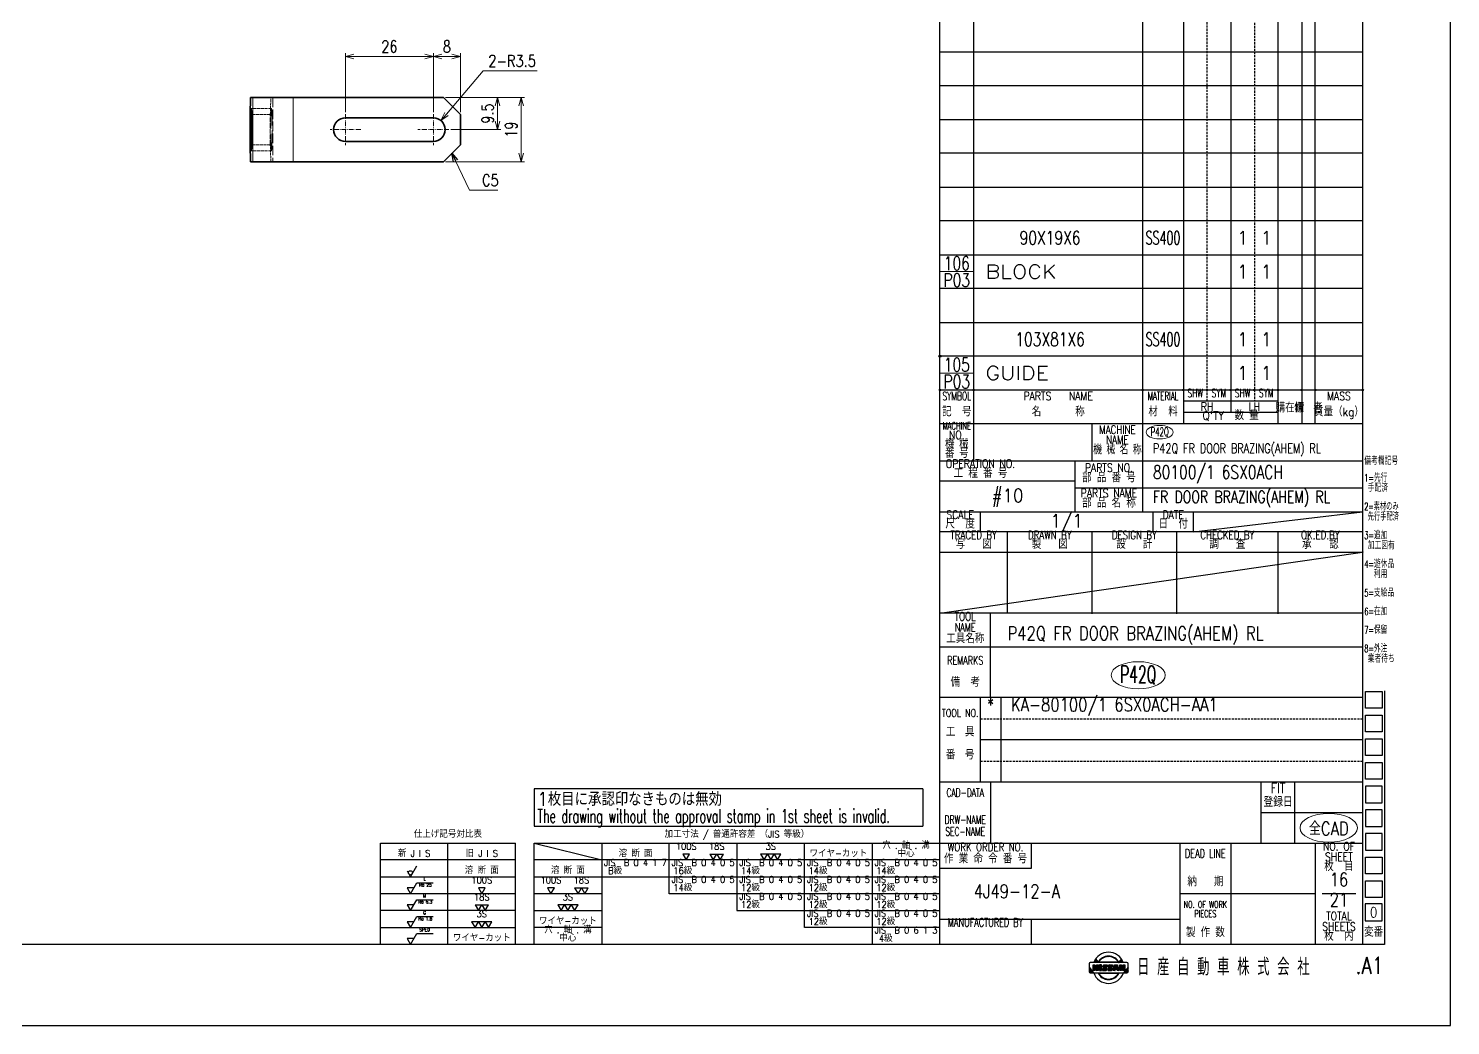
# Model space of a CAD drawing. Header units: millimetres. Extents: x -37676 to 104182, y -50696 to 34441.
# Drawn here: x -36297.2 to -35876.7, y 33320.6 to 33615.5 of the extents above; entities that cross this region are included whole.
import ezdxf
from ezdxf.enums import TextEntityAlignment as Align

# ---------------------------------------------------------------- set-up
doc = ezdxf.new("R2010")
doc.units = ezdxf.units.MM
doc.header["$LTSCALE"] = 0.5
for name, pattern in [('AM_ISO08W050x2', [9, 6, -0.75, 1.5, -0.75]), ('AM_ISO09W050', [22.5, 12, -1.5, 3, -1.5, 3, -1.5]), ('DASHDOT', [18.5, 12, -3, 0.5, -3]), ('DASHED', [15, 12, -3]), ('HIDDEN', [9.525, 6.35, -3.175])]:
    doc.linetypes.add(name, pattern=pattern)
doc.layers.add('\\M+1907D\\M+19867', color=3, linetype='Continuous')
doc.layers.add('\\M+1907D\\M+19867\\M+195E2\\M+18F95\\M+190FC', color=7, linetype='Continuous', plot=False)
for name, color, linetype, lineweight in [('CENTER', 2, 'AM_ISO09W050', 9), ('DIM', 7, 'Continuous', 9), ('DRAWING', 3, 'Continuous', 40), ('HIDDEN', 4, 'AM_ISO08W050x2', 9), ('LIST', 140, 'Continuous', 18)]:
    doc.layers.add(name, color=color, linetype=linetype, lineweight=lineweight)
doc.styles.add('DIM', font='romans.shx', dxfattribs={"width": 0.8, "bigfont": 'bigfont.shx'})
doc.styles.add('KAI', font='simplex.shx', dxfattribs={"width": 0.8, "bigfont": 'extfont.shx'})
doc.styles.add('KAI(\\M+18F63)', font='simplex.shx', dxfattribs={"width": 0.8, "bigfont": 'extfont.shx'})
doc.dimstyles.new('NISSAN1-1$0', dxfattribs={"dimtxt": 3.5, "dimasz": 2.5, "dimexe": 1, "dimexo": 0.625, "dimgap": 1.2, "dimtad": 3, "dimdsep": 46, "dimtxsty": 'DIM', "dimblk": 'OPEN30', "dimcen": 0, "dimclrd": 256, "dimclre": 256, "dimclrt": 140, "dimazin": 2, "dimtfac": 0.5, "dimtmove": 0, "dimatfit": 3, "dimldrblk": 'OPEN30', "dimfxl": 0, "dimtolj": 2, "dimlwd": 9, "dimlwe": 9, "dimarcsym": 0})
doc.dimstyles.new('NISSAN1-1$4', dxfattribs={"dimtxt": 3.5, "dimasz": 2.5, "dimexe": 1, "dimexo": 0.625, "dimgap": 1.2, "dimtad": 3, "dimtoh": 1, "dimdsep": 46, "dimtxsty": 'DIM', "dimblk": 'OPEN30', "dimcen": 0, "dimclrd": 256, "dimclre": 256, "dimclrt": 140, "dimazin": 2, "dimtfac": 0.5, "dimtofl": 0, "dimtmove": 0, "dimatfit": 3, "dimldrblk": 'OPEN30', "dimfxl": 0, "dimtolj": 2, "dimlwd": 9, "dimlwe": 9, "dimarcsym": 0})
doc.dimstyles.new('NISSAN1-1$7', dxfattribs={"dimtxt": 3.5, "dimasz": 2.5, "dimexe": 1, "dimexo": 0.625, "dimgap": 1.2, "dimtad": 3, "dimdsep": 46, "dimtxsty": 'DIM', "dimblk": 'OPEN30', "dimcen": -0.09, "dimclrd": 256, "dimclre": 256, "dimclrt": 140, "dimazin": 2, "dimtfac": 0.5, "dimtmove": 0, "dimatfit": 3, "dimldrblk": 'OPEN30', "dimfxl": 0, "dimtolj": 2, "dimlwd": 9, "dimlwe": 9, "dimarcsym": 0})
pattern_1 = [(45, (0, 5000), (-0.1122532, 0.1122532), [])]

# ---------------------------------------------------------------- blocks, each defined once
blk = doc.blocks.new('A$C06AF053D')
at = {"layer": 'Defpoints'}
for p, q in [((841, 0), (841, 594)), ((0, 0), (841, 0))]:
    blk.add_line(p, q, dxfattribs=at)
blk = doc.blocks.new('A1-1-1')
at = {"layer": '\\M+1907D\\M+19867'}
h = blk.add_hatch(dxfattribs=at)
h.set_pattern_fill('ANSI31', color=4, scale=0.05, style=0)
h.set_pattern_definition(pattern_1)
edge = h.paths.add_edge_path(flags=16)
edge.add_arc((739.87, 5017.09), 3.33, 29.6391, 150.3609)
edge.add_line((736.98, 5018.74), (742.76, 5018.74))
edge = h.paths.add_edge_path()
edge.add_line((745.32, 5018.64), (734.45, 5018.64))
edge.add_arc((739.87, 5017.09), 3.47, 26.4745, 153.5255)
h = blk.add_hatch(dxfattribs=at)
h.set_pattern_fill('ANSI31', color=4, scale=0.05, style=0)
h.set_pattern_definition(pattern_1)
h.paths.add_polyline_path([(735.86, 5016.91), (735.86, 5016.3), (735.32, 5016.3), (735.32, 5017.94), (735.79, 5017.94), (736.34, 5017.07), (736.34, 5017.94), (736.88, 5017.94), (736.88, 5016.3), (736.25, 5016.3)])
h = blk.add_hatch(dxfattribs=at)
h.set_pattern_fill('ANSI31', color=4, scale=0.05, style=0)
h.set_pattern_definition(pattern_1)
h.paths.add_polyline_path([(737.21, 5017.94), (737.21, 5016.3), (737.75, 5016.3), (737.75, 5017.94)])
h = blk.add_hatch(dxfattribs=at)
h.set_pattern_fill('ANSI31', color=4, scale=0.05, style=0)
h.set_pattern_definition(pattern_1)
edge = h.paths.add_edge_path()
edge.add_line((738.13, 5016.84), (738.76, 5016.84))
edge.add_arc((738.76, 5016.88), 0.045, 270, 430)
edge.add_line((738.78, 5016.92), (738.49, 5017.03))
edge.add_arc((738.6, 5017.48), 0.467, 103.6961, 256.3039, ccw=False)
edge.add_line((738.49, 5017.94), (739.42, 5017.94))
edge.add_line((739.42, 5017.94), (739.42, 5017.4))
edge.add_line((739.42, 5017.4), (738.78, 5017.4))
edge.add_arc((738.78, 5017.35), 0.045, 90, 250)
edge.add_line((738.77, 5017.31), (739.06, 5017.2))
edge.add_arc((738.95, 5016.75), 0.468, -75.718, 75.718, ccw=False)
edge.add_line((739.06, 5016.3), (738.13, 5016.3))
edge.add_line((738.13, 5016.3), (738.13, 5016.84))
h = blk.add_hatch(dxfattribs=at)
h.set_pattern_fill('ANSI31', color=4, scale=0.05, style=0)
h.set_pattern_definition(pattern_1)
edge = h.paths.add_edge_path()
edge.add_arc((740.4, 5017.35), 0.045, 90, 250)
edge.add_line((740.38, 5017.31), (740.68, 5017.2))
edge.add_arc((740.57, 5016.75), 0.468, -75.718, 75.718, ccw=False)
edge.add_line((740.68, 5016.3), (739.75, 5016.3))
edge.add_line((739.75, 5016.3), (739.75, 5016.84))
edge.add_line((739.75, 5016.84), (740.38, 5016.84))
edge.add_arc((740.38, 5016.88), 0.045, 270, 430)
edge.add_line((740.4, 5016.92), (740.11, 5017.03))
edge.add_arc((740.22, 5017.48), 0.467, 103.6961, 256.3039, ccw=False)
edge.add_line((740.11, 5017.94), (741.03, 5017.94))
edge.add_line((741.03, 5017.94), (741.03, 5017.4))
edge.add_line((741.03, 5017.4), (740.4, 5017.4))
h = blk.add_hatch(dxfattribs=at)
h.set_pattern_fill('ANSI31', color=4, scale=0.05, style=0)
h.set_pattern_definition(pattern_1)
h.paths.add_polyline_path([(742.07, 5017.37), (741.96, 5016.95), (742.19, 5016.95)], flags=16)
h.paths.add_polyline_path([(741.68, 5017.94), (742.47, 5017.94), (742.94, 5016.3), (742.38, 5016.3), (742.29, 5016.59), (741.86, 5016.59), (741.77, 5016.3), (741.21, 5016.3)])
h = blk.add_hatch(dxfattribs=at)
h.set_pattern_fill('ANSI31', color=4, scale=0.05, style=0)
h.set_pattern_definition(pattern_1)
h.paths.add_polyline_path([(743.16, 5016.3), (743.16, 5017.94), (743.61, 5017.94), (744.17, 5017.05), (744.17, 5017.94), (744.71, 5017.94), (744.71, 5016.3), (744.08, 5016.3), (743.7, 5016.91), (743.7, 5016.3)])
h = blk.add_hatch(dxfattribs=at)
h.set_pattern_fill('ANSI31', color=4, scale=0.05, style=0)
h.set_pattern_definition(pattern_1)
edge = h.paths.add_edge_path(flags=16)
edge.add_line((736.93, 5015.53), (742.81, 5015.53))
edge.add_arc((739.87, 5017.09), 3.33, 207.9407, 332.0593, ccw=False)
edge = h.paths.add_edge_path()
edge.add_arc((739.87, 5017.09), 3.47, 204.8894, 335.1106)
edge.add_line((734.45, 5015.63), (745.32, 5015.63))
for p, q in [((815, 5574), (815, 5024)), ((690, 5024), (690, 5488)), ((690, 5152), (815, 5152)), ((524.55, 5054), (564.55, 5054)), ((524.55, 5024), (524.55, 5054)), ((544.55, 5024), (544.55, 5054)), ((564.55, 5024), (564.55, 5054)), ((570, 5054), (690, 5054)), ((570, 5024), (570, 5054)), ((590, 5054), (590, 5024)), ((564.55, 5049), (524.55, 5049)), ((690, 5049), (570, 5049)), ((815, 5024), (25, 5024))]:
    blk.add_line(p, q, dxfattribs=at)
at = {"layer": '\\M+1907D\\M+19867', "color": 6}
for p, q in [((700, 5167), (700, 5488)), ((750, 5152), (750, 5488)), ((762, 5488), (762, 5178)), ((776, 5488), (776, 5181.4)), ((790, 5178), (790, 5488)), ((797, 5488), (797, 5178)), ((801, 5178), (801, 5488)), ((690, 5288), (815, 5288)), ((815, 5278), (690, 5278)), ((690, 5268), (815, 5268)), ((815, 5258), (690, 5258)), ((690, 5248), (815, 5248)), ((815, 5238), (690, 5238)), ((690, 5228), (815, 5228)), ((815, 5218), (690, 5218)), ((690, 5208), (815, 5208)), ((815, 5198), (690, 5198)), ((690, 5188), (815, 5188)), ((790, 5184.7), (762, 5184.7)), ((762, 5181.4), (790, 5181.4)), ((815, 5178), (690, 5178)), ((735, 5167), (735, 5178)), ((690, 5167), (815, 5167)), ((730, 5152), (730, 5167)), ((730, 5161), (690, 5161)), ((815, 5159), (730, 5159)), ((702, 5146), (702, 5152)), ((753, 5152), (753, 5146)), ((765, 5146), (765, 5152)), ((815, 5146), (690, 5146)), ((710, 5122), (710, 5146)), ((735, 5122), (735, 5146)), ((760, 5146), (760, 5122)), ((790, 5122), (790, 5146)), ((690, 5140), (815, 5140)), ((815, 5122), (690, 5122)), ((705, 5097), (705, 5122)), ((690, 5112), (815, 5112)), ((815, 5097), (690, 5097)), ((702, 5072), (702, 5097)), ((708, 5097), (708, 5072)), ((815.82, 5098.84), (820.82, 5098.84)), ((815.82, 5093.84), (815.82, 5098.84)), ((820.82, 5098.84), (820.82, 5093.84)), ((821.5, 5099), (821.5, 5024)), ((820.82, 5093.84), (815.82, 5093.84)), ((815.82, 5091.84), (820.82, 5091.84)), ((815.82, 5086.84), (815.82, 5091.84)), ((820.82, 5091.84), (820.82, 5086.84)), ((815, 5084.5), (702, 5084.5)), ((820.82, 5086.84), (815.82, 5086.84)), ((815.82, 5084.84), (820.82, 5084.84)), ((815.82, 5079.84), (815.82, 5084.84)), ((820.82, 5084.84), (820.82, 5079.84)), ((820.82, 5079.84), (815.82, 5079.84)), ((815.82, 5077.84), (820.82, 5077.84)), ((815.82, 5072.84), (815.82, 5077.84)), ((820.82, 5077.84), (820.82, 5072.84)), ((815, 5072), (690, 5072)), ((705, 5072), (705, 5054)), ((785, 5054), (785, 5072)), ((795, 5054), (795, 5072)), ((820.82, 5072.84), (815.82, 5072.84)), ((685, 5070), (570, 5070)), ((570, 5070), (570, 5059)), ((685, 5070), (685, 5059)), ((820.82, 5070.84), (815.82, 5070.84)), ((815.82, 5070.84), (815.82, 5065.84)), ((820.82, 5065.84), (820.82, 5070.84)), ((785, 5063), (815, 5063)), ((815.82, 5065.84), (820.82, 5065.84)), ((820.82, 5063.84), (815.82, 5063.84)), ((815.82, 5063.84), (815.82, 5058.84)), ((820.82, 5058.84), (820.82, 5063.84)), ((570, 5059), (685, 5059)), ((815.82, 5058.84), (820.82, 5058.84)), ((815.82, 5056.84), (815.82, 5051.84)), ((820.82, 5056.84), (815.82, 5056.84)), ((820.82, 5051.84), (820.82, 5056.84)), ((570, 5054), (590, 5049)), ((610, 5039), (610, 5054)), ((630, 5054), (630, 5034)), ((650, 5029), (650, 5054)), ((670, 5054), (670, 5024)), ((690, 5054), (801, 5054)), ((717, 5054), (717, 5046.5)), ((761, 5024), (761, 5054)), ((776, 5054), (776, 5024)), ((801, 5054), (801, 5024)), ((801, 5054), (815, 5054)), ((801, 5054), (815, 5054)), ((815.82, 5051.84), (820.82, 5051.84)), ((717, 5046.5), (690, 5046.5)), ((815.82, 5049.84), (820.82, 5049.84)), ((815.82, 5044.84), (815.82, 5049.84)), ((820.82, 5049.84), (820.82, 5044.84)), ((524.55, 5044), (564.55, 5044)), ((570, 5044), (690, 5044)), ((820.82, 5044.84), (815.82, 5044.84)), ((815.82, 5042.84), (820.82, 5042.84)), ((815.82, 5037.84), (815.82, 5042.84)), ((820.82, 5042.84), (820.82, 5037.84)), ((564.55, 5039), (524.55, 5039)), ((590, 5039), (570, 5039)), ((690, 5039), (610, 5039)), ((801, 5039), (761, 5039)), ((813, 5039), (803, 5039)), ((820.82, 5037.84), (815.82, 5037.84)), ((564.55, 5034), (524.55, 5034)), ((570, 5034), (590, 5034)), ((630, 5034), (690, 5034)), ((815.75, 5036), (815.75, 5031)), ((820.75, 5036), (815.75, 5036)), ((820.75, 5031), (820.75, 5036)), ((690, 5031.5), (761, 5031.5)), ((717, 5031.5), (717, 5024)), ((815.75, 5031), (820.75, 5031)), ((524.55, 5029), (564.55, 5029)), ((590, 5029), (570, 5029)), ((690, 5029), (650, 5029)), ((821.5, 5024), (815, 5024))]:
    blk.add_line(p, q, dxfattribs=at)
at = {"layer": '\\M+1907D\\M+19867', "color": 6, "linetype": 'HIDDEN', "ltscale": 0.2}
for p, q in [((769, 5184.7), (769, 5488)), ((783, 5488), (783, 5184.7)), ((702, 5090.75), (815, 5090.75)), ((702, 5078.25), (815, 5078.25))]:
    blk.add_line(p, q, dxfattribs=at)
at = {"layer": '\\M+1907D\\M+19867', "color": 9}
for p, q in [((765, 5146), (815, 5152)), ((690, 5122), (815, 5140))]:
    blk.add_line(p, q, dxfattribs=at)
at = {"layer": '\\M+1907D\\M+19867', "color": 4}
for p, q in [((616, 5050.73), (614, 5050.73)), ((614, 5050.73), (615, 5049)), ((615, 5049), (616, 5050.73)), ((622, 5050.73), (623, 5049)), ((622, 5050.73), (626, 5050.73)), ((623, 5049), (624, 5050.73)), ((624, 5050.73), (625, 5049)), ((625, 5049), (626, 5050.73)), ((643, 5050.73), (637, 5050.73)), ((637, 5050.73), (638, 5049)), ((638, 5049), (639, 5050.73)), ((639, 5050.73), (640, 5049)), ((640, 5049), (641, 5050.73)), ((641, 5050.73), (642, 5049)), ((642, 5049), (643, 5050.73)), ((533.45, 5044), (535.31, 5047.23)), ((532.45, 5045.73), (533.45, 5044)), ((533.45, 5039), (535.31, 5042.23)), ((535.31, 5042.23), (540.22, 5042.23)), ((532.45, 5040.73), (533.45, 5039)), ((534.45, 5040.73), (532.45, 5040.73)), ((553.55, 5040.73), (554.55, 5039)), ((555.55, 5040.73), (553.55, 5040.73)), ((554.55, 5039), (555.55, 5040.73)), ((574, 5040.73), (575, 5039)), ((576, 5040.73), (574, 5040.73)), ((575, 5039), (576, 5040.73)), ((582, 5040.73), (583, 5039)), ((582, 5040.73), (586, 5040.73)), ((583, 5039), (584, 5040.73)), ((584, 5040.73), (585, 5039)), ((585, 5039), (586, 5040.73)), ((532.45, 5035.73), (533.45, 5034)), ((534.45, 5035.73), (532.45, 5035.73)), ((533.45, 5034), (535.31, 5037.23)), ((535.31, 5037.23), (540.22, 5037.23)), ((552.55, 5035.73), (553.55, 5034)), ((552.55, 5035.73), (556.55, 5035.73)), ((553.55, 5034), (554.55, 5035.73)), ((554.55, 5035.73), (555.55, 5034)), ((555.55, 5034), (556.55, 5035.73)), ((583, 5035.73), (577, 5035.73)), ((577, 5035.73), (578, 5034)), ((578, 5034), (579, 5035.73)), ((579, 5035.73), (580, 5034)), ((580, 5034), (581, 5035.73)), ((581, 5035.73), (582, 5034)), ((582, 5034), (583, 5035.73)), ((532.45, 5030.73), (533.45, 5029)), ((534.45, 5030.73), (532.45, 5030.73)), ((533.45, 5029), (535.31, 5032.23)), ((535.31, 5032.23), (540.22, 5032.23)), ((557.55, 5030.73), (551.55, 5030.73)), ((551.55, 5030.73), (552.55, 5029)), ((552.55, 5029), (553.55, 5030.73)), ((553.55, 5030.73), (554.55, 5029)), ((554.55, 5029), (555.55, 5030.73)), ((555.55, 5030.73), (556.55, 5029)), ((556.55, 5029), (557.55, 5030.73)), ((532.45, 5025.73), (533.45, 5024)), ((534.45, 5025.73), (532.45, 5025.73)), ((533.45, 5024), (535.31, 5027.23)), ((535.31, 5027.23), (540.22, 5027.23)), ((734.11, 5018.29), (734.11, 5015.98)), ((734.11, 5017.25), (735.47, 5015.63)), ((734.11, 5016.94), (735.2, 5015.63)), ((734.11, 5016.63), (734.94, 5015.63)), ((745.32, 5018.64), (734.45, 5018.64)), ((735.32, 5016.3), (735.32, 5017.94)), ((735.32, 5017.94), (735.79, 5017.94)), ((735.65, 5018.99), (735.95, 5018.64)), ((735.75, 5019.19), (736.21, 5018.64)), ((735.79, 5017.94), (736.34, 5017.07)), ((735.85, 5019.38), (736.48, 5018.64)), ((736.25, 5016.3), (735.86, 5016.91)), ((735.86, 5016.91), (735.86, 5016.3)), ((735.96, 5019.56), (736.74, 5018.64)), ((736.06, 5019.71), (736.84, 5018.78)), ((736.34, 5017.07), (736.34, 5017.94)), ((736.34, 5017.94), (736.88, 5017.94)), ((736.88, 5017.94), (736.88, 5016.3)), ((742.76, 5018.74), (736.98, 5018.74)), ((737.75, 5017.94), (737.21, 5017.94)), ((737.21, 5017.94), (737.21, 5016.3)), ((737.75, 5016.3), (737.75, 5017.94)), ((738.13, 5016.84), (738.13, 5016.3)), ((738.13, 5016.84), (738.76, 5016.84)), ((738.49, 5017.94), (739.42, 5017.94)), ((738.78, 5016.92), (738.49, 5017.03)), ((738.77, 5017.31), (739.06, 5017.2)), ((739.42, 5017.4), (738.78, 5017.4)), ((739.42, 5017.94), (739.42, 5017.4)), ((739.75, 5016.84), (740.38, 5016.84)), ((739.75, 5016.84), (739.75, 5016.3)), ((740.11, 5017.94), (741.03, 5017.94)), ((740.4, 5016.92), (740.11, 5017.03)), ((740.38, 5017.31), (740.68, 5017.2)), ((741.03, 5017.4), (740.4, 5017.4)), ((741.03, 5017.94), (741.03, 5017.4)), ((741.21, 5016.3), (741.68, 5017.94)), ((741.68, 5017.94), (742.47, 5017.94)), ((741.86, 5016.59), (741.77, 5016.3)), ((742.29, 5016.59), (741.86, 5016.59)), ((742.07, 5017.37), (741.96, 5016.95)), ((741.96, 5016.95), (742.19, 5016.95)), ((742.19, 5016.95), (742.07, 5017.37)), ((742.38, 5016.3), (742.29, 5016.59)), ((742.47, 5017.94), (742.94, 5016.3)), ((743.72, 5019.71), (742.93, 5018.78)), ((743.81, 5019.56), (743.04, 5018.64)), ((743.16, 5017.94), (743.61, 5017.94)), ((743.16, 5016.3), (743.16, 5017.94)), ((743.92, 5019.38), (743.3, 5018.64)), ((744.03, 5019.19), (743.56, 5018.64)), ((743.61, 5017.94), (744.17, 5017.05)), ((744.08, 5016.3), (743.7, 5016.91)), ((743.7, 5016.91), (743.7, 5016.3)), ((744.12, 5018.99), (743.82, 5018.64)), ((744.17, 5017.05), (744.17, 5017.94)), ((744.17, 5017.94), (744.71, 5017.94)), ((745.67, 5017.25), (744.31, 5015.63)), ((745.67, 5016.94), (744.57, 5015.63)), ((744.71, 5017.94), (744.71, 5016.3)), ((745.67, 5016.63), (744.83, 5015.63)), ((745.67, 5015.98), (745.67, 5018.29)), ((734.11, 5016.32), (734.68, 5015.63)), ((734.11, 5016.01), (734.42, 5015.63)), ((734.45, 5015.63), (745.32, 5015.63)), ((735.86, 5016.3), (735.32, 5016.3)), ((736.88, 5016.3), (736.25, 5016.3)), ((736.93, 5015.53), (742.81, 5015.53)), ((737.21, 5016.3), (737.75, 5016.3)), ((738.13, 5016.3), (739.06, 5016.3)), ((739.75, 5016.3), (740.68, 5016.3)), ((741.77, 5016.3), (741.21, 5016.3)), ((742.94, 5016.3), (742.38, 5016.3)), ((743.7, 5016.3), (743.16, 5016.3)), ((744.71, 5016.3), (744.08, 5016.3)), ((745.67, 5016.32), (745.09, 5015.63)), ((745.67, 5016.01), (745.35, 5015.63))]:
    blk.add_line(p, q, dxfattribs=at)
blk.add_circle((533.45, 5045.2), 0.6, dxfattribs=at)
for centre, radius, start, end in [((739.87, 5017.09), 4.62, 19.533, 160.467), ((734.45, 5018.29), 0.347, 90, 180), ((739.87, 5017.09), 3.47, 26.4745, 153.5255), ((739.87, 5017.09), 3.33, 29.6391, 150.3609), ((738.6, 5017.48), 0.467, 103.6961, 256.3039), ((738.78, 5017.35), 0.045, 90, 250), ((738.76, 5016.88), 0.045, 270, 70), ((738.95, 5016.75), 0.468, 284.282, 75.718), ((740.22, 5017.48), 0.467, 103.6961, 256.3039), ((740.4, 5017.35), 0.045, 90, 250), ((740.38, 5016.88), 0.045, 270, 70), ((740.57, 5016.75), 0.468, 284.282, 75.718), ((745.32, 5018.29), 0.347, 0, 90), ((734.45, 5015.98), 0.347, 180, 270), ((739.87, 5017.09), 4.62, 198.4001, 341.5999), ((739.87, 5017.09), 3.47, 204.8894, 335.1106), ((739.87, 5017.09), 3.33, 207.9407, 332.0593), ((745.32, 5015.98), 0.347, 270, 0)]:
    blk.add_arc(centre, radius, start, end, dxfattribs=at)
at = {"layer": '\\M+1907D\\M+19867', "color": 4, "style": 'KAI'}
for s, height, width, p in [('SYMBOL', 2.5, 0.65, (695, 5184.2)), ('PARTS   NAME', 2.5, 0.8, (725, 5184.2)), ('MATERIAL', 2.5, 0.6, (756, 5184.2)), ('SHW', 2.5, 0.65, (765.5, 5185.1)), ('SYM', 2.5, 0.65, (772.5, 5185.1)), ('SHW', 2.5, 0.65, (779.5, 5185.1)), ('SYM', 2.5, 0.65, (786.5, 5185.1)), ('MASS', 2.5, 0.8, (808, 5184.2)), ('\\M+18B4C  \\M+18D86', 2.5, 0.9, (695, 5179.5)), ('\\M+196BC      \\M+18FCC', 2.5, 0.9, (725, 5179.5)), ('\\M+18DDE  \\M+197BF', 2.5, 0.9, (756, 5179.5)), ("Q'TY  \\M+19094 \\M+197CA", 2.5, 0.9, (776, 5178.4)), ('\\M+18EBF\\M+197CA\\M+18169kg\\M+1816A', 2.5, 0.9, (808, 5179.5)), ('MACHINE', 2.1, 0.7, (695, 5175.7)), ('MACHINE', 2.5, 0.75, (742.5, 5174.25)), ('\\M+18B40 \\M+18A42', 2.5, 0.8, (695, 5169.9)), ('NO.', 2.5, 0.8, (695, 5172.7)), ('NAME', 2.5, 0.75, (742.5, 5171.25)), ('\\M+194D4 \\M+18D86', 2.5, 0.8, (695, 5167.2)), ('\\M+18B40 \\M+18A42 \\M+196BC \\M+18FCC', 2.5, 0.75, (742.5, 5168.25)), ('OPERATION NO.', 2.5, 0.8, (702, 5164.2)), ('\\M+18D48 \\M+192F6 \\M+194D4 \\M+18D86', 2.5, 0.9, (702, 5161.3)), ('PARTS NO.', 2.5, 0.8, (740, 5163)), ('\\M+19594 \\M+19569 \\M+194D4 \\M+18D86', 2.5, 0.9, (740, 5160)), ('PARTS NAME', 2.5, 0.8, (740, 5155.5)), ('\\M+19594 \\M+19569 \\M+196BC \\M+18FCC', 2.5, 0.9, (740, 5152.5)), ('SCALE', 2.5, 0.8, (696, 5149.1)), ('DATE', 2.5, 0.8, (759, 5149.1)), ('\\M+18EDA  \\M+19378', 2.5, 0.9, (696, 5146.3)), ('\\M+193FA  \\M+19574', 2.5, 0.9, (759, 5146.3)), ('TRACED BY', 2.5, 0.75, (700, 5143.1)), ('\\M+18ECA   \\M+1907D', 2.5, 0.9, (700, 5140.3)), ('DRAWN BY', 2.5, 0.75, (722.5, 5143.1)), ('\\M+190BB   \\M+1907D', 2.5, 0.9, (722.5, 5140.3)), ('DESIGN BY', 2.5, 0.75, (747.5, 5143.1)), ('\\M+190DD   \\M+18C76', 2.5, 0.9, (747.5, 5140.3)), ('CHECKED BY', 2.5, 0.75, (775, 5143.1)), ('\\M+192B2   \\M+18DB8', 2.5, 0.9, (775, 5140.3)), ('OK.ED.BY', 2.5, 0.75, (802.5, 5143.1)), (' \\M+18FB3   \\M+19446 ', 2.5, 0.9, (802.5, 5140.3)), ('TOOL', 2.5, 0.75827, (697.5, 5119)), ('NAME', 2.5, 0.692741, (697.5, 5115.8)), ('\\M+18D48\\M+18BEF\\M+196BC\\M+18FCC', 2.5, 0.9, (697.5, 5112.4)), ('REMARKS', 2.5, 0.691521, (697.5, 5106)), ('\\M+194F5  \\M+18D6C', 2.5, 0.9, (697.5, 5099.5)), ('TOOL NO.', 2.3, 0.75, (696, 5090.6)), ('\\M+18D48\\M+18140\\M+18BEF', 2.5, 0.9, (696, 5084.8)), ('\\M+194D4\\M+18140\\M+18D86', 2.5, 0.9, (696, 5078)), ('FIT', 3, 0.8, (790, 5067.8)), ('CAD-DATA', 2.5, 0.65, (697.5, 5066.9)), ('\\M+1936F\\M+1985E\\M+193FA', 3, 0.8, (790, 5063.8)), ('DRW-NAME', 2.5, 0.65, (697.5, 5058.9)), ('SEC-NAME', 2.5, 0.65, (697.5, 5055.4)), ('\\M+18E64\\M+18FE3\\M+182B0\\M+18B4C\\M+18D86\\M+191CE\\M+194E4\\M+1955C', 2, 0.9, (544.52, 5055.01)), ('\\M+18C8A . \\M+18EB2 . \\M+18D61', 2, 0.9, (680, 5051.7)), ('\\M+19056 J I S', 2, 0.9, (534.55, 5049.3)), ('\\M+18B8C J I S', 2, 0.9, (554.55, 5049.3)), ('\\M+1976E \\M+19266 \\M+196CA', 2, 0.9, (600, 5049.3)), ('100S', 2, 0.9, (615, 5051.43)), ('18S', 2, 0.9, (624, 5051.43)), ('3S', 2, 0.9, (640, 5051.43)), ('\\M+1838F\\M+18343\\M+18384-\\M+1834A\\M+18362\\M+18367', 2, 0.9, (660, 5049.3)), ('\\M+19286\\M+19053', 2, 0.9, (680, 5049.3)), ('\\M+18DEC \\M+18BC6 \\M+196BD \\M+197DF \\M+194D4 \\M+18D86', 2.5, 0.9, (703.5, 5047.3)), ('WORK ORDER NO.', 2.5, 0.75, (703.5, 5050.8)), ('DEAD LINE', 2.5, 0.7, (768.5, 5048.9)), ('NO. OF', 2.5, 0.8, (808, 5051)), ('SHEET', 2.5, 0.8, (808, 5047.9)), ('\\M+1976E \\M+19266 \\M+196CA', 2, 0.9, (554.55, 5044.3)), ('\\M+1976E \\M+19266 \\M+196CA', 2, 0.9, (580, 5044.3)), ('JIS  B 0 4 1 7', 2, 0.9, (600, 5046.6)), ('B\\M+18B89', 2, 0.9, (594, 5044.2)), ('JIS  B 0 4 0 5', 2, 0.9, (620, 5046.6)), ('16\\M+18B89', 2, 0.9, (614, 5044.2)), ('JIS  B 0 4 0 5', 2, 0.9, (640, 5046.6)), ('14\\M+18B89', 2, 0.9, (634, 5044.2)), ('JIS  B 0 4 0 5', 2, 0.9, (660, 5046.6)), ('14\\M+18B89', 2, 0.9, (654, 5044.2)), ('JIS  B 0 4 0 5', 2, 0.9, (680, 5046.6)), ('14\\M+18B89', 2, 0.9, (674, 5044.2)), ('\\M+19687  \\M+196DA', 2.5, 0.9, (808, 5045)), ('Ra 25', 1, 0.9, (537.86, 5040.81)), ('L', 1, 0.9, (537.64, 5042.57)), ('100S', 2, 0.9, (554.55, 5041.43)), ('100S', 2, 0.9, (575, 5041.43)), ('18S', 2, 0.9, (584, 5041.43)), ('JIS  B 0 4 0 5', 2, 0.9, (620, 5041.6)), ('14\\M+18B89', 2, 0.9, (614, 5039.2)), ('JIS  B 0 4 0 5', 2, 0.9, (640, 5041.6)), ('12\\M+18B89', 2, 0.9, (634, 5039.2)), ('JIS  B 0 4 0 5', 2, 0.9, (660, 5041.6)), ('12\\M+18B89', 2, 0.9, (654, 5039.2)), ('JIS  B 0 4 0 5', 2, 0.9, (680, 5041.6)), ('12\\M+18B89', 2, 0.9, (674, 5039.2)), ('\\M+1945B   \\M+18AFA', 2.5, 0.9, (768.5, 5040.5)), ('M', 1, 0.9, (537.64, 5037.57)), ('18S', 2, 0.9, (554.55, 5036.43)), ('3S', 2, 0.9, (580, 5036.43)), ('JIS  B 0 4 0 5', 2, 0.9, (640, 5036.6)), ('JIS  B 0 4 0 5', 2, 0.9, (660, 5036.6)), ('JIS  B 0 4 0 5', 2, 0.9, (680, 5036.6)), ('Ra 6.3', 1, 0.9, (537.86, 5035.81)), ('G', 1, 0.9, (537.64, 5032.57)), ('3S', 2, 0.9, (554.55, 5031.43)), ('12\\M+18B89', 2, 0.9, (634, 5034.2)), ('JIS  B 0 4 0 5', 2, 0.9, (660, 5031.6)), ('12\\M+18B89', 2, 0.9, (654, 5034.2)), ('JIS  B 0 4 0 5', 2, 0.9, (680, 5031.6)), ('12\\M+18B89', 2, 0.9, (674, 5034.2)), ('NO. OF WORK', 2, 0.7, (768.5, 5034.2)), ('PIECES', 2, 0.7, (768.5, 5031.5)), ('TOTAL', 2.5, 0.8, (808, 5030.4)), ('Ra 1.6', 1, 0.9, (537.86, 5030.81)), ('\\M+1838F\\M+18343\\M+18384-\\M+1834A\\M+18362\\M+18367', 2, 0.9, (580, 5029.3)), ('\\M+18C8A . \\M+18EB2 . \\M+18D61', 2, 0.9, (580, 5026.7)), ('12\\M+18B89', 2, 0.9, (654, 5029.2)), ('JIS  B 0 6 1 3', 2, 0.9, (680, 5026.6)), ('12\\M+18B89', 2, 0.9, (674, 5029.2)), ('MANUFACTURED BY', 2.5, 0.7, (703.5, 5028.5)), ('SHEETS', 2.5, 0.8, (808, 5027.3)), ('SPED', 1, 0.9, (537.64, 5027.57)), ('\\M+1838F\\M+18343\\M+18384-\\M+1834A\\M+18362\\M+18367', 2, 0.9, (554.55, 5024.3)), ('\\M+19286\\M+19053', 2, 0.9, (580, 5024.3)), ('4\\M+18B89', 2, 0.9, (674, 5024.2)), ('\\M+190BB \\M+18DEC \\M+19094', 2.5, 0.9, (768.5, 5025.5)), ('\\M+19687  \\M+193E0', 2.5, 0.9, (808, 5024.4)), ('\\M+195CF\\M+194D4', 2.5, 0.9, (818.25, 5025.6))]:
    blk.add_text(s, height=height, dxfattribs=dict(at, width=width)).set_placement(p, align=Align.BOTTOM_CENTER)
at = {"layer": '\\M+1907D\\M+19867', "color": 4, "style": 'KAI(\\M+18F63)', "width": 0.9}
for s, p in [('\\M+18D77\\M+18DDD\\M+19557', (793.5, 5183)), ('\\M+194F5\\M+18140\\M+18D6C', (799, 5183))]:
    blk.add_text(s, height=2.5, dxfattribs=at).set_placement(p, align=Align.MIDDLE)
at = {"layer": '\\M+1907D\\M+19867', "color": 4, "style": 'KAI'}
for s, width, p in [('\\M+194F5\\M+18D6C\\M+19793\\M+18B4C\\M+18D86', 0.65, (815.5, 5167)), ('1=\\M+190E6\\M+18D73 ', 0.65, (815.5, 5162)), ('\\M+18EE8\\M+1947A\\M+18DCF', 0.65, (816.5, 5159)), ('2=\\M+19166\\M+18DDE\\M+182CC\\M+182DD', 0.6, (815.5, 5153.5)), ('\\M+190E6\\M+18D73\\M+18EE8\\M+1947A\\M+18DCF', 0.6, (816.5, 5150.5)), ('3=\\M+192C7\\M+189C1 ', 0.65, (815.5, 5145)), ('\\M+189C1\\M+18D48\\M+1907D\\M+1974C', 0.65, (816.5, 5142)), ('4=\\M+19756\\M+18B78\\M+19569', 0.65, (815.5, 5136.5)), ('\\M+19798\\M+19770', 0.65, (818.3, 5133.5)), ('5=\\M+18E78\\M+18B8B\\M+19569', 0.65, (815.5, 5128)), ('6=\\M+18DDD\\M+189C1 ', 0.65, (815.5, 5122.5)), ('7=\\M+195DB\\M+197AF ', 0.65, (815.5, 5117)), ('8=\\M+18A4F\\M+1928D ', 0.65, (815.5, 5111.5)), ('\\M+18BC6\\M+18ED2\\M+191D2\\M+182BF', 0.65, (816.5, 5108.5))]:
    blk.add_text(s, height=2.2, dxfattribs=dict(at, width=width)).set_placement(p, align=Align.MIDDLE_LEFT)
for s, width, p in [('1\\M+19687\\M+196DA\\M+182C9\\M+18FB3\\M+19446\\M+188F3\\M+182C8\\M+182AB\\M+182E0\\M+182CC\\M+182CD\\M+196B3\\M+18CF8', 0.9, (571, 5065)), ('The drawing without the approval stamp in 1st sheet is invalid.', 0.6, (571, 5060))]:
    blk.add_text(s, height=4, dxfattribs=dict(at, width=width)).set_placement(p)
at = {"layer": '\\M+1907D\\M+19867', "color": 4, "style": 'KAI', "width": 0.9}
blk.add_text('\\M+189C1\\M+18D48\\M+190A1\\M+19640 / \\M+19581\\M+192CA\\M+18B96\\M+19765\\M+18DB7 \\M+18169JIS \\M+19399\\M+18B89\\M+1816A', height=2, rotation=0, dxfattribs=at).set_placement((630, 5055), align=Align.BOTTOM_CENTER)
at = {"layer": '\\M+1907D\\M+19867', "color": 4, "style": 'KAI', "width": 0.8}
blk.add_text('0', height=3, dxfattribs=at).set_placement((818.25, 5033.5), align=Align.MIDDLE_CENTER)
at = {"layer": '\\M+1907D\\M+19867', "color": 5, "style": 'KAI', "width": 0.665217}
blk.add_text('\\M+193FA \\M+18E59 \\M+18EA9 \\M+193AE \\M+18ED4 \\M+18A94 \\M+18EAE \\M+189EF \\M+18ED0', height=5, dxfattribs=at).set_placement((748.31, 5014.84), (799.31, 5014.84), align=Align.FIT)
at = {"layer": '\\M+1907D\\M+19867', "color": 4, "insert": (812.94, 5020.27), "char_height": 5, "width": 9.2396, "attachment_point": 1, "style": 'KAI'}
blk.add_mtext('.A1', dxfattribs=at)
blk = doc.blocks.new('_Open30')
at = {"color": 0, "linetype": 'ByBlock', "lineweight": -2}
for p, q in [((-1, 0.27), (0, 0)), ((0, 0), (-1, -0.27)), ((0, 0), (-1, 0))]:
    blk.add_line(p, q, dxfattribs=at)
blk = doc.blocks.new('*D37')
at = {"layer": 'Defpoints', "color": 0, "transparency": 16777216}
for p in [(-36174.43, 33595.07), (-36174.43, 33576.07), (-36151.47, 33576.07)]:
    blk.add_point(p, dxfattribs=at)
at = {"layer": 'DIM', "lineweight": 9, "transparency": 16777216}
for p, q in [((-36173.81, 33595.07), (-36150.47, 33595.07)), ((-36151.47, 33592.57), (-36151.47, 33578.57)), ((-36173.81, 33576.07), (-36150.47, 33576.07))]:
    blk.add_line(p, q, dxfattribs=at)
at = {"layer": 'DIM', "lineweight": 9, "transparency": 16777216, "xscale": 2.5, "yscale": 2.5, "zscale": 2.5}
for p, rotation in [((-36151.47, 33595.07), 90), ((-36151.47, 33576.07), 270)]:
    blk.add_blockref('_Open30', p, dxfattribs=dict(at, rotation=rotation))
at = {"layer": 'DIM', "color": 140, "transparency": 16777216, "insert": (-36154.42, 33585.57), "char_height": 3.5, "attachment_point": 5, "rotation": 90, "style": 'DIM'}
blk.add_mtext('\\A2;19', dxfattribs=at)
blk = doc.blocks.new('*D38')
at = {"layer": 'Defpoints', "color": 0, "transparency": 16777216}
for p in [(-36174.43, 33595.07), (-36158.44, 33595.07), (-36172.88, 33585.57)]:
    blk.add_point(p, dxfattribs=at)
at = {"layer": 'DIM', "lineweight": 9, "transparency": 16777216}
for p, q in [((-36173.81, 33595.07), (-36157.44, 33595.07)), ((-36158.44, 33588.07), (-36158.44, 33592.57)), ((-36172.26, 33585.57), (-36157.44, 33585.57))]:
    blk.add_line(p, q, dxfattribs=at)
at = {"layer": 'DIM', "lineweight": 9, "transparency": 16777216, "xscale": 2.5, "yscale": 2.5, "zscale": 2.5}
for p, rotation in [((-36158.44, 33595.07), 90), ((-36158.44, 33585.57), 270)]:
    blk.add_blockref('_Open30', p, dxfattribs=dict(at, rotation=rotation))
at = {"layer": 'DIM', "color": 140, "transparency": 16777216, "insert": (-36161.39, 33590.32), "char_height": 3.5, "attachment_point": 5, "rotation": 90, "style": 'DIM'}
blk.add_mtext('\\A2;9.5', dxfattribs=at)
blk = doc.blocks.new('*D39')
at = {"layer": 'Defpoints', "color": 0, "transparency": 16777216}
for p in [(-36169.43, 33607.19), (-36177.43, 33590.12), (-36169.43, 33590.07)]:
    blk.add_point(p, dxfattribs=at)
at = {"layer": 'DIM', "lineweight": 9, "transparency": 16777216}
for p, q in [((-36177.43, 33590.75), (-36177.43, 33608.19)), ((-36174.93, 33607.19), (-36171.93, 33607.19)), ((-36169.43, 33590.7), (-36169.43, 33608.19))]:
    blk.add_line(p, q, dxfattribs=at)
at = {"layer": 'DIM', "lineweight": 9, "transparency": 16777216, "xscale": 2.5, "yscale": 2.5, "zscale": 2.5, "rotation": 180}
blk.add_blockref('_Open30', (-36177.43, 33607.19), dxfattribs=at)
at = {"layer": 'DIM', "lineweight": 9, "transparency": 16777216, "xscale": 2.5, "yscale": 2.5, "zscale": 2.5}
blk.add_blockref('_Open30', (-36169.43, 33607.19), dxfattribs=at)
at = {"layer": 'DIM', "color": 140, "transparency": 16777216, "insert": (-36173.43, 33610.14), "char_height": 3.5, "attachment_point": 5, "style": 'DIM'}
blk.add_mtext('\\A2;8', dxfattribs=at)
blk = doc.blocks.new('*D40')
at = {"layer": 'Defpoints', "color": 0, "transparency": 16777216}
for p in [(-36177.43, 33607.19), (-36203.43, 33590.12), (-36177.43, 33590.12)]:
    blk.add_point(p, dxfattribs=at)
at = {"layer": 'DIM', "lineweight": 9, "transparency": 16777216}
for p, q in [((-36203.43, 33590.75), (-36203.43, 33608.19)), ((-36200.93, 33607.19), (-36179.93, 33607.19)), ((-36177.43, 33590.75), (-36177.43, 33608.19))]:
    blk.add_line(p, q, dxfattribs=at)
at = {"layer": 'DIM', "lineweight": 9, "transparency": 16777216, "xscale": 2.5, "yscale": 2.5, "zscale": 2.5, "rotation": 180}
blk.add_blockref('_Open30', (-36203.43, 33607.19), dxfattribs=at)
at = {"layer": 'DIM', "lineweight": 9, "transparency": 16777216, "xscale": 2.5, "yscale": 2.5, "zscale": 2.5}
blk.add_blockref('_Open30', (-36177.43, 33607.19), dxfattribs=at)
at = {"layer": 'DIM', "color": 140, "transparency": 16777216, "insert": (-36190.43, 33610.14), "char_height": 3.5, "attachment_point": 5, "style": 'DIM'}
blk.add_mtext('\\A2;26', dxfattribs=at)
blk = doc.blocks.new('*D41')
at = {"layer": 'Defpoints', "color": 0, "transparency": 16777216}
for p in [(-36177.43, 33585.57), (-36175.17, 33588.25)]:
    blk.add_point(p, dxfattribs=at)
at = {"layer": 'DIM', "lineweight": 9, "transparency": 16777216}
for p, q in [((-36162.75, 33602.94), (-36173.56, 33590.15)), ((-36146.75, 33602.94), (-36162.75, 33602.94))]:
    blk.add_line(p, q, dxfattribs=at)
at = {"layer": 'DIM', "lineweight": 9, "transparency": 16777216, "xscale": 2.5, "yscale": 2.5, "zscale": 2.5, "rotation": 229.7962593595678}
blk.add_blockref('_Open30', (-36175.17, 33588.25), dxfattribs=at)
at = {"layer": 'DIM', "color": 140, "transparency": 16777216, "insert": (-36154.15, 33605.89), "char_height": 3.5, "attachment_point": 5, "style": 'DIM'}
blk.add_mtext('\\A2;{\\Fromans,bigfont|c134;2-}R3.5', dxfattribs=at)

msp = doc.modelspace()

# ---------------------------------------------------------------- linework, layer by layer
at = {"layer": '\\M+1907D\\M+19867', "color": 4}
for centre in [(-35902.657, 33460.566), (-35982.657, 33442.566), (-35957.657, 33442.566), (-35927.657, 33442.566), (-35902.657, 33442.566)]:
    msp.add_circle(centre, 0.125, dxfattribs=at)
at = {"layer": '\\M+1907D\\M+19867\\M+195E2\\M+18F95\\M+190FC'}
for centre, radius in [((-36027.657, 33518.566), 0.33), ((-36027.657, 33518.566), 0.066), ((-36027.657, 33508.566), 0.22), ((-36027.657, 33508.566), 0.044), ((-36017.657, 33508.566), 0.22), ((-36017.657, 33508.566), 0.044), ((-35967.657, 33508.566), 0.22), ((-35967.657, 33508.566), 0.044), ((-35955.657, 33508.566), 0.22), ((-35955.657, 33508.566), 0.044), ((-35948.657, 33508.566), 0.22), ((-35948.657, 33508.566), 0.044), ((-35941.657, 33508.566), 0.22), ((-35934.657, 33508.566), 0.22), ((-35927.657, 33508.566), 0.22), ((-35920.657, 33508.566), 0.22), ((-35916.657, 33508.566), 0.22), ((-35902.657, 33508.566), 0.22)]:
    msp.add_circle(centre, radius, dxfattribs=at)
at = {"layer": 'CENTER', "linetype": 'DASHDOT', "lineweight": 13, "ltscale": 0.2275}
for p, q in [((-36203.433, 33590.122), (-36203.433, 33581.022)), ((-36177.433, 33590.122), (-36177.433, 33581.022))]:
    msp.add_line(p, q, dxfattribs=at)
at = {"layer": 'CENTER', "linetype": 'DASHDOT', "lineweight": 13, "ltscale": 0.227499}
for p, q in [((-36198.883, 33585.572), (-36207.983, 33585.572)), ((-36172.883, 33585.572), (-36181.983, 33585.572))]:
    msp.add_line(p, q, dxfattribs=at)
at = {"layer": 'DRAWING', "lineweight": 35, "ltscale": 0.125076}
for p, q in [((-36231.643, 33590.072), (-36231.468, 33595.072)), ((-36231.643, 33581.072), (-36231.468, 33576.072))]:
    msp.add_line(p, q, dxfattribs=at)
at = {"layer": 'DRAWING', "lineweight": 35, "ltscale": 0.015485}
for p, q in [((-36231.468, 33595.072), (-36230.849, 33595.072)), ((-36231.468, 33576.072), (-36230.849, 33576.072))]:
    msp.add_line(p, q, dxfattribs=at)
at = {"layer": 'DRAWING', "lineweight": 35, "ltscale": 0.299817}
for p, q in [((-36218.856, 33595.072), (-36230.849, 33595.072)), ((-36218.856, 33576.072), (-36230.849, 33576.072))]:
    msp.add_line(p, q, dxfattribs=at)
at = {"layer": 'DRAWING', "lineweight": 13, "ltscale": 0.475}
for p, q in [((-36230.849, 33595.072), (-36230.849, 33576.072)), ((-36218.856, 33595.072), (-36218.856, 33576.072))]:
    msp.add_line(p, q, dxfattribs=at)
at = {"layer": 'DRAWING', "lineweight": 35}
for p, q in [((-36218.856, 33595.072), (-36174.433, 33595.072)), ((-36203.433, 33589.072), (-36177.433, 33589.072)), ((-36177.433, 33582.072), (-36203.433, 33582.072)), ((-36218.856, 33576.072), (-36174.433, 33576.072))]:
    msp.add_line(p, q, dxfattribs=at)
at = {"layer": 'DRAWING', "lineweight": 35, "ltscale": 0.176777}
for p, q in [((-36169.433, 33590.072), (-36174.433, 33595.072)), ((-36169.433, 33581.072), (-36174.433, 33576.072))]:
    msp.add_line(p, q, dxfattribs=at)
at = {"layer": 'DRAWING', "lineweight": 35, "ltscale": 0.225}
for p, q in [((-36231.643, 33581.072), (-36231.643, 33590.072)), ((-36169.433, 33590.072), (-36169.433, 33581.072))]:
    msp.add_line(p, q, dxfattribs=at)
at = {"layer": 'DRAWING', "lineweight": 35}
for centre, start, end in [((-36203.433, 33585.572), 90, 270), ((-36177.433, 33585.572), 270, 90)]:
    msp.add_arc(centre, 3.5, start, end, dxfattribs=at)
for major_axis, start_param, end_param in [((0, 6.25), 6.2831464, 8.3539816), ((0, 6.25), 5.212389, 6.2831464), ((0, -6.25), 6.2831464, 8.3539816), ((0, -6.25), 5.212389, 6.2831464)]:
    msp.add_ellipse((-36231.311, 33585.572), major_axis=major_axis, ratio=0.0348995, start_param=start_param, end_param=end_param, dxfattribs=at)
at = {"layer": 'HIDDEN', "linetype": 'DASHED', "lineweight": 13, "ltscale": 0.125076}
for p, q in [((-36225.646, 33590.072), (-36225.472, 33595.072)), ((-36225.472, 33576.072), (-36225.646, 33581.072))]:
    msp.add_line(p, q, dxfattribs=at)
at = {"layer": 'HIDDEN', "linetype": 'DASHED', "lineweight": 13, "ltscale": 0.475}
for p, q in [((-36224.853, 33595.072), (-36224.853, 33576.072)), ((-36218.856, 33595.072), (-36218.856, 33576.072))]:
    msp.add_line(p, q, dxfattribs=at)
at = {"layer": 'HIDDEN', "linetype": 'DASHED', "lineweight": 13, "ltscale": 0.149909}
for p, q in [((-36225.646, 33590.072), (-36231.643, 33590.072)), ((-36225.315, 33591.822), (-36231.311, 33591.822)), ((-36225.646, 33581.072), (-36231.643, 33581.072)), ((-36225.315, 33579.322), (-36231.311, 33579.322))]:
    msp.add_line(p, q, dxfattribs=at)
at = {"layer": 'HIDDEN', "linetype": 'DASHED', "lineweight": 13, "ltscale": 0.225}
msp.add_line((-36225.646, 33581.072), (-36225.646, 33590.072), dxfattribs=at)
at = {"layer": 'HIDDEN', "linetype": 'DASHED', "lineweight": 13}
for major_axis, start_param, end_param in [((0, 6.25), 6.2831464, 8.3539816), ((0, 6.25), 5.212389, 6.2831464), ((0, -6.25), 6.2831464, 8.3539816), ((0, -6.25), 5.212389, 6.2831464)]:
    msp.add_ellipse((-36225.315, 33585.572), major_axis=major_axis, ratio=0.0348995, start_param=start_param, end_param=end_param, dxfattribs=at)
at = {"layer": 'LIST'}
for p, q in [((-36027.657, 33543.566), (-36017.657, 33543.566)), ((-36027.657, 33513.566), (-36017.657, 33513.566))]:
    msp.add_line(p, q, dxfattribs=at)
for centre, major_axis in [((-35962.657, 33496.066), (-4, 0)), ((-35969.001, 33424.194), (-8, 0)), ((-35912.657, 33379.066), (-8.5, 0))]:
    msp.add_ellipse(centre, major_axis=major_axis, ratio=0.5, dxfattribs=at)

# ---------------------------------------------------------------- block references
at = {"layer": '\\M+1907D\\M+19867', "color": 4}
msp.add_blockref('A1-1-1', (-36717.657, 28320.566), dxfattribs=at)
at = {"layer": 'Defpoints'}
msp.add_blockref('A$C06AF053D', (-36717.657, 33320.566), dxfattribs=at)

# ---------------------------------------------------------------- texts
at = {"layer": 'Defpoints', "style": 'KAI', "width": 0.8}
msp.add_text('4J49-12-A', height=4, dxfattribs=at).set_placement((-36017.657, 33357.066), align=Align.BOTTOM_LEFT)
at = {"layer": 'DIM', "color": 140, "insert": (-36163.019, 33568.83), "char_height": 3.5, "width": 66, "attachment_point": 7, "style": 'DIM'}
msp.add_mtext('\\A2;C5', dxfattribs=at)
at = {"layer": 'LIST', "style": 'KAI'}
for s, height, width, p in [('90X19X6', 4, 0.75, (-35995.077, 33553.566)), ('SS400', 4, 0.6, (-35961.687, 33553.566)), ('1', 4, 0.9, (-35938.157, 33553.566)), ('1', 4, 0.9, (-35931.157, 33553.566)), ('106', 4, 0.75, (-36022.657, 33546.048)), ('1', 4, 0.9, (-35938.157, 33543.566)), ('1', 4, 0.9, (-35931.157, 33543.566)), ('P03', 4, 0.75, (-36022.657, 33541.042)), ('103X81X6', 4, 0.75, (-35995.077, 33523.566)), ('SS400', 4, 0.6, (-35961.687, 33523.566)), ('1', 4, 0.9, (-35938.157, 33523.566)), ('1', 4, 0.9, (-35931.157, 33523.566)), ('105', 4, 0.75, (-36022.657, 33516.048)), ('1', 4, 0.9, (-35938.157, 33513.566)), ('1', 4, 0.9, (-35931.157, 33513.566)), ('P03', 4, 0.75, (-36022.657, 33511.042)), ('RH', 2.5, 0.8, (-35948.657, 33503.616)), ('LH', 2.5, 0.8, (-35934.657, 33503.616)), ('P42Q', 2.5, 0.6, (-35962.657, 33496.066)), ('#10', 4, 0.9, (-36007.657, 33477.066)), ('1/1', 4, 0.9, (-35990.157, 33469.566)), ('P42Q', 5, 0.6, (-35969.001, 33424.194)), ('\\M+19153CAD', 4, 0.8, (-35912.657, 33379.066))]:
    msp.add_text(s, height=height, dxfattribs=dict(at, width=width)).set_placement(p, align=Align.MIDDLE)
at = {"layer": 'LIST', "style": 'KAI', "width": 1.2}
for s, p in [('BLOCK', (-36014.157, 33543.566)), ('GUIDE', (-36014.157, 33513.566))]:
    msp.add_text(s, height=4, dxfattribs=at).set_placement(p, align=Align.MIDDLE_LEFT)
at = {"layer": 'LIST', "style": 'KAI'}
for s, height, width, p in [('P42Q FR DOOR BRAZING(AHEM) RL', 2.8, 0.75, (-35964.657, 33489.066)), ('80100/1 6SX0ACH', 4, 0.75, (-35964.657, 33481.066)), ('FR DOOR BRAZING(AHEM) RL', 3.6, 0.75, (-35964.657, 33474.066)), ('KA-80100/1 6SX0ACH-AA1', 4, 0.8, (-36006.657, 33412.316))]:
    msp.add_text(s, height=height, dxfattribs=dict(at, width=width)).set_placement(p, align=Align.BOTTOM_LEFT)
at = {"layer": 'LIST', "style": 'KAI', "width": 0.8}
msp.add_text('P42Q FR DOOR BRAZING(AHEM) RL', height=4, dxfattribs=at).set_placement((-36007.657, 33434.566))
at = {"layer": 'LIST', "style": 'KAI'}
for s, width, p in [('*', 0.75, (-36012.657, 33412.316)), ('16', 0.8, (-35909.657, 33360.566)), ('21', 0.8, (-35909.657, 33354.566))]:
    msp.add_text(s, height=4, dxfattribs=dict(at, width=width)).set_placement(p, align=Align.BOTTOM_CENTER)

# ---------------------------------------------------------------- dimensions: what is measured, and where the dimension line sits
at = {"layer": 'DIM'}
for base, p1, p2, picture, middle in [((-36177.433, 33607.188), (-36203.433, 33590.122), (-36177.433, 33590.122), '*D40', (-36190.433, 33610.138)), ((-36169.433, 33607.188), (-36177.433, 33590.122), (-36169.433, 33590.072), '*D39', (-36173.433, 33610.138))]:
    dim = msp.add_linear_dim(base=base, p1=p1, p2=p2, dimstyle='NISSAN1-1$0', dxfattribs=at)
    dim.commit()
    dim.dimension.update_dxf_attribs({"geometry": picture, "text_midpoint": middle})
dim = msp.add_radius_dim(center=(-36177.433, 33585.572), mpoint=(-36175.174, 33588.246), text='{\\Fromans,bigfont|c134;2-}<>', dimstyle='NISSAN1-1$4', dxfattribs=at)
dim.commit()
dim.dimension.update_dxf_attribs({"geometry": '*D41', "text_midpoint": (-36154.153, 33602.942), "dimtype": 164})
for base, p1, p2, picture, middle in [((-36151.472, 33576.072), (-36174.433, 33595.072), (-36174.433, 33576.072), '*D37', (-36154.422, 33585.572)), ((-36158.441, 33595.072), (-36172.883, 33585.572), (-36174.433, 33595.072), '*D38', (-36161.391, 33590.322))]:
    dim = msp.add_linear_dim(base=base, p1=p1, p2=p2, angle=90, dimstyle='NISSAN1-1$0', dxfattribs=at)
    dim.commit()
    dim.dimension.update_dxf_attribs({"geometry": picture, "text_midpoint": middle})

# ---------------------------------------------------------------- leaders
at = {"layer": 'DIM', "annotation_type": 0, "has_hookline": 1, "hookline_direction": 0, "text_width": 4.667}
msp.add_leader([(-36171.933, 33578.572), (-36166.719, 33567.63), (-36164.219, 33567.63)], dimstyle='NISSAN1-1$7', override={"dimgap": 1.2, "dimtad": 1}, dxfattribs=at)

doc.saveas('drawing.dxf')
